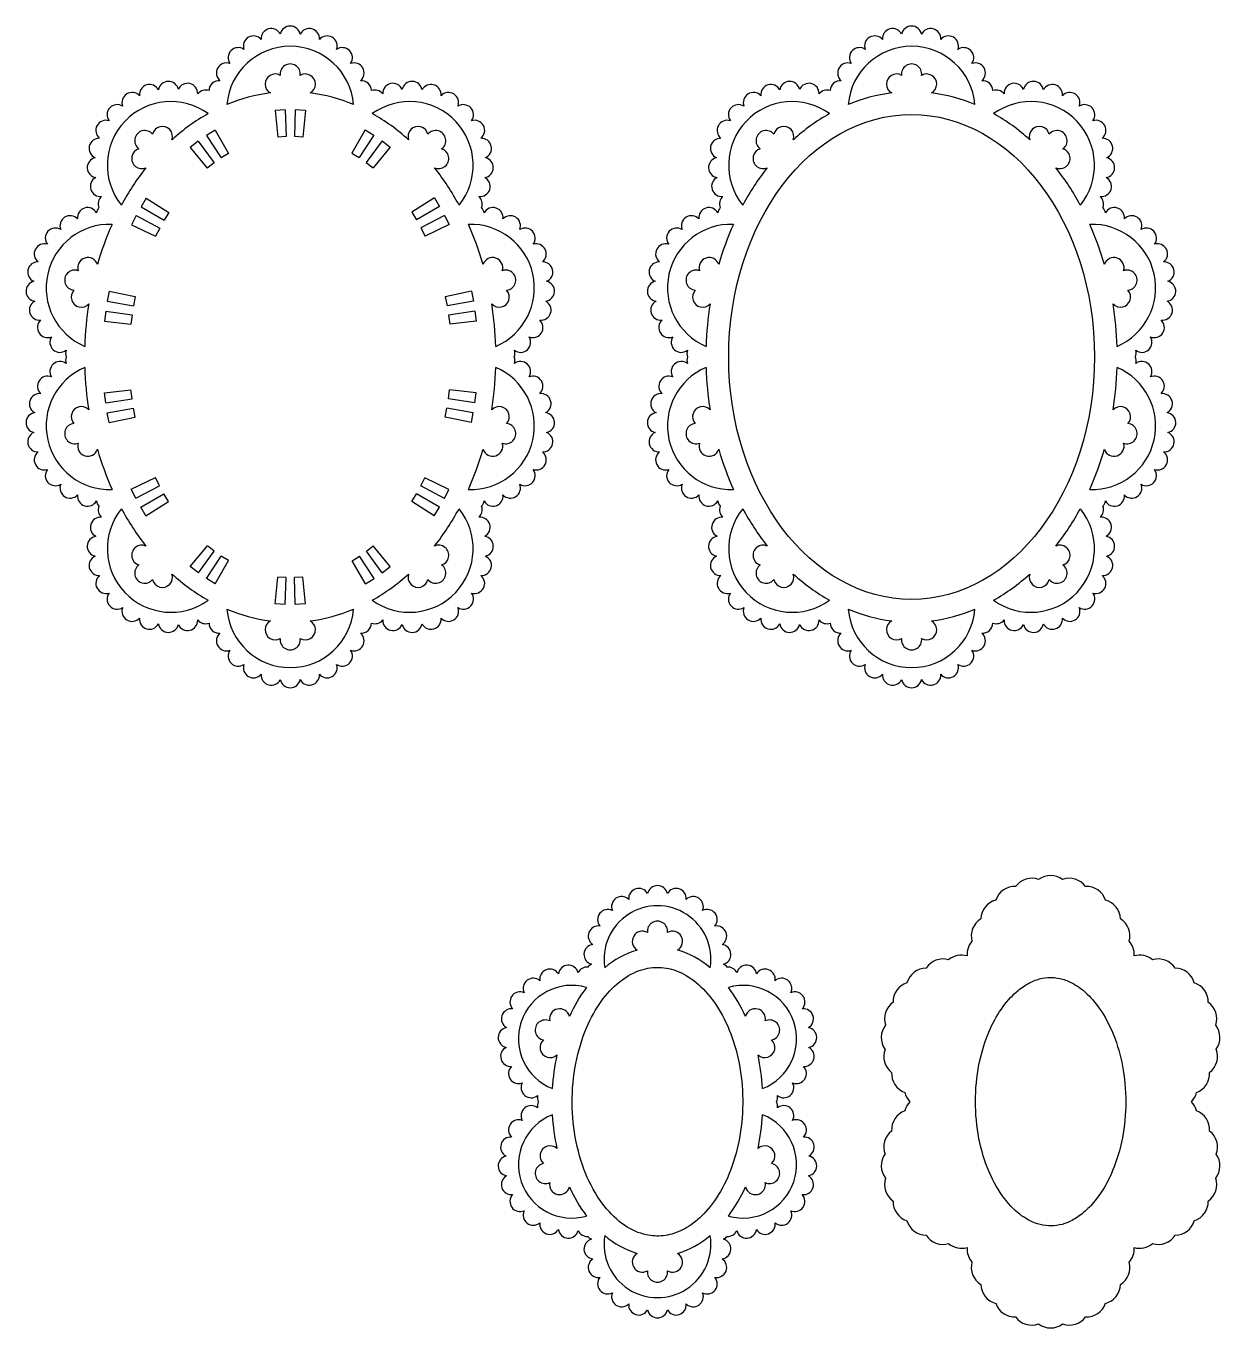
# Model space of a CAD drawing. Extents: x -357 to 112, y -395 to -135.
# Drawn here: x -357 to -120.5, y -395.2 to -137.4 of the extents above; entities that cross this region are included whole.
import ezdxf

# ---------------------------------------------------------------- set-up
doc = ezdxf.new("R2010")
doc.units = 0
doc.layers.get('0').update_dxf_attribs({"linetype": 'CONTINUOUS'})

msp = doc.modelspace()

# ---------------------------------------------------------------- linework, layer by layer
for p, q in [((-305.63, -153.93), (-307.63, -154.07)), ((-307.63, -154.07), (-307.09, -159.34)), ((-305.63, -153.93), (-305.45, -159.23)), ((-303.63, -153.93), (-303.81, -159.23)), ((-301.63, -154.07), (-303.63, -153.93)), ((-301.63, -154.07), (-302.17, -159.34)), ((-319.51, -157.99), (-321.22, -159.04)), ((-321.22, -159.04), (-318.32, -163.47)), ((-319.51, -157.99), (-316.87, -162.58)), ((-305.45, -159.23), (-307.09, -159.34)), ((-302.17, -159.34), (-303.81, -159.23)), ((-289.78, -157.93), (-292.43, -162.52)), ((-288.07, -158.98), (-290.97, -163.42)), ((-289.78, -157.93), (-288.07, -158.98)), ((-322.87, -160.18), (-324.45, -161.41)), ((-324.45, -161.41), (-321.09, -165.51)), ((-322.87, -160.18), (-319.73, -164.45)), ((-286.42, -160.13), (-289.57, -164.4)), ((-284.84, -161.36), (-288.21, -165.45)), ((-286.42, -160.13), (-284.84, -161.36)), ((-319.73, -164.45), (-321.09, -165.51)), ((-316.87, -162.58), (-318.32, -163.47)), ((-292.43, -162.52), (-290.97, -163.42)), ((-289.57, -164.4), (-288.21, -165.45)), ((-333.16, -171.45), (-334.2, -173.16)), ((-333.16, -171.45), (-328.69, -174.29)), ((-276.08, -171.4), (-280.55, -174.23)), ((-276.08, -171.4), (-275.04, -173.11)), ((-335.17, -174.91), (-336.07, -176.7)), ((-335.17, -174.91), (-330.49, -177.39)), ((-334.2, -173.16), (-329.62, -175.82)), ((-328.69, -174.29), (-329.62, -175.82)), ((-280.55, -174.23), (-279.63, -175.77)), ((-275.04, -173.11), (-279.63, -175.77)), ((-274.07, -174.86), (-278.76, -177.34)), ((-274.07, -174.86), (-273.17, -176.64)), ((-336.07, -176.7), (-331.3, -179)), ((-330.49, -177.39), (-331.3, -179)), ((-278.76, -177.34), (-277.94, -178.95)), ((-273.17, -176.64), (-277.94, -178.95)), ((-340.51, -189.87), (-340.89, -191.84)), ((-340.51, -189.87), (-335.33, -190.95)), ((-268.73, -189.9), (-273.92, -190.98)), ((-268.73, -189.9), (-268.35, -191.86)), ((-340.89, -191.84), (-335.67, -192.75)), ((-335.33, -190.95), (-335.67, -192.75)), ((-273.92, -190.98), (-273.57, -192.78)), ((-268.35, -191.86), (-273.57, -192.78)), ((-341.2, -193.81), (-341.46, -195.8)), ((-341.46, -195.8), (-336.19, -196.38)), ((-341.2, -193.81), (-335.96, -194.56)), ((-335.96, -194.56), (-336.19, -196.38)), ((-268.04, -193.84), (-273.28, -194.59)), ((-273.28, -194.59), (-273.05, -196.41)), ((-267.78, -195.82), (-273.05, -196.41)), ((-268.04, -193.84), (-267.78, -195.82)), ((-341.46, -209.98), (-336.19, -209.39)), ((-341.2, -211.96), (-341.46, -209.98)), ((-341.2, -211.96), (-335.96, -211.21)), ((-335.96, -211.21), (-336.19, -209.39)), ((-273.31, -211.21), (-273.08, -209.39)), ((-268.06, -211.96), (-273.31, -211.21)), ((-267.81, -209.98), (-273.08, -209.39)), ((-268.06, -211.96), (-267.81, -209.98)), ((-340.89, -213.94), (-335.67, -213.02)), ((-340.51, -215.9), (-340.89, -213.94)), ((-335.33, -214.82), (-335.67, -213.02)), ((-273.94, -214.82), (-273.6, -213.02)), ((-268.38, -213.94), (-273.6, -213.02)), ((-268.75, -215.9), (-268.38, -213.94)), ((-340.51, -215.9), (-335.33, -214.82)), ((-268.75, -215.9), (-273.94, -214.82)), ((-336.13, -229.1), (-331.35, -226.8)), ((-330.54, -228.41), (-331.35, -226.8)), ((-278.78, -228.44), (-277.97, -226.83)), ((-273.19, -229.13), (-277.97, -226.83)), ((-335.23, -230.89), (-336.13, -229.1)), ((-335.23, -230.89), (-330.54, -228.41)), ((-274.1, -230.91), (-278.78, -228.44)), ((-274.1, -230.91), (-273.19, -229.13)), ((-334.26, -232.64), (-329.67, -229.98)), ((-333.22, -234.35), (-328.74, -231.51)), ((-328.74, -231.51), (-329.67, -229.98)), ((-280.58, -231.54), (-279.65, -230.01)), ((-276.1, -234.38), (-280.58, -231.54)), ((-275.07, -232.66), (-279.65, -230.01)), ((-333.22, -234.35), (-334.26, -232.64)), ((-276.1, -234.38), (-275.07, -232.66)), ((-324.43, -244.39), (-321.06, -240.29)), ((-322.84, -245.62), (-319.7, -241.35)), ((-321.2, -246.76), (-318.29, -242.33)), ((-319.7, -241.35), (-321.06, -240.29)), ((-316.84, -243.22), (-318.29, -242.33)), ((-292.4, -243.25), (-290.95, -242.35)), ((-288.04, -246.79), (-290.95, -242.35)), ((-289.54, -241.38), (-288.18, -240.32)), ((-286.4, -245.65), (-289.54, -241.38)), ((-284.82, -244.41), (-288.18, -240.32)), ((-322.84, -245.62), (-324.43, -244.39)), ((-319.48, -247.81), (-316.84, -243.22)), ((-289.76, -247.84), (-292.4, -243.25)), ((-286.4, -245.65), (-284.82, -244.41)), ((-319.48, -247.81), (-321.2, -246.76)), ((-307.63, -251.76), (-307.09, -246.49)), ((-305.45, -246.6), (-307.09, -246.49)), ((-305.63, -251.9), (-305.45, -246.6)), ((-302.17, -246.49), (-303.81, -246.6)), ((-303.63, -251.9), (-303.81, -246.6)), ((-301.63, -251.76), (-302.17, -246.49)), ((-289.76, -247.84), (-288.04, -246.79)), ((-305.63, -251.9), (-307.63, -251.76)), ((-301.63, -251.76), (-303.63, -251.9))]:
    msp.add_line(p, q)
for centre, radius, start, end in [((-308.41, -139.86), 2, 25.2772, 184.7228), ((-304.64, -139.36), 2, 10.2772, 169.7228), ((-300.86, -139.86), 2, 355.2772, 154.7228), ((-185.33, -139.86), 2, 25.2772, 184.7228), ((-181.55, -139.36), 2, 10.2772, 169.7228), ((-177.78, -139.86), 2, 355.2772, 154.7228), ((-304.64, -153.96), 12.59, 4.7491, 175.2525), ((-314.95, -143.64), 2, 55.2772, 214.7228), ((-311.93, -141.32), 2, 40.2772, 199.7228), ((-297.34, -141.32), 2, 340.2772, 139.7228), ((-294.32, -143.64), 2, 325.2772, 124.7228), ((-181.55, -153.96), 12.59, 4.7491, 175.2525), ((-191.87, -143.64), 2, 55.2772, 214.7228), ((-188.85, -141.32), 2, 40.2772, 199.7228), ((-174.26, -141.32), 2, 340.2772, 139.7228), ((-171.24, -143.64), 2, 325.2772, 124.7228), ((-317.27, -146.66), 2, 70.2772, 229.7228), ((-307.62, -148.86), 2, 59.8832, 241.7686), ((-304.64, -146.87), 2, 352.4926, 187.5074), ((-301.65, -148.86), 2, 298.2335, 120.1168), ((-292, -146.66), 2, 310.2772, 109.7228), ((-194.19, -146.66), 2, 70.2772, 229.7228), ((-184.54, -148.86), 2, 59.8832, 241.7686), ((-181.55, -146.87), 2, 352.4926, 187.5074), ((-178.57, -148.86), 2, 298.2335, 120.1168), ((-168.92, -146.66), 2, 310.2772, 109.7228), ((-332.52, -150.94), 2, 27.1598, 186.6054), ((-328.76, -150.32), 2, 12.1598, 171.6054), ((-324.97, -150.7), 2, 357.1598, 156.6054), ((-318.73, -150.18), 2, 85.2772, 179.2738), ((-290.54, -150.18), 2, 0.7262, 94.7228), ((-284.3, -150.7), 2, 23.3946, 182.8402), ((-280.51, -150.32), 2, 8.3946, 167.8402), ((-276.75, -150.94), 2, 353.3946, 152.8402), ((-209.43, -150.94), 2, 27.1598, 186.6054), ((-205.68, -150.32), 2, 12.1598, 171.6054), ((-201.88, -150.7), 2, 357.1598, 156.6054), ((-195.65, -150.18), 2, 85.2772, 179.2738), ((-167.46, -150.18), 2, 0.7262, 94.7228), ((-161.22, -150.7), 2, 23.3946, 182.8402), ((-157.43, -150.32), 2, 8.3946, 167.8402), ((-153.67, -150.94), 2, 353.3946, 152.8402), ((-335.98, -152.52), 2, 42.1598, 201.6054), ((-321.4, -152.04), 2, 70.3401, 141.6054), ((-304.44, -183.48), 33.12, 97.165, 112.6367), ((-304.85, -183.53), 33.17, 67.3772, 82.8245), ((-287.87, -152.04), 2, 38.3946, 109.6599), ((-273.29, -152.52), 2, 338.3946, 137.8402), ((-212.9, -152.52), 2, 42.1598, 201.6054), ((-198.32, -152.04), 2, 70.3401, 141.6054), ((-181.36, -183.48), 33.12, 97.165, 112.6367), ((-181.76, -183.53), 33.17, 67.3772, 82.8245), ((-164.79, -152.04), 2, 38.3946, 109.6599), ((-150.2, -152.52), 2, 338.3946, 137.8402), ((-338.93, -154.93), 2, 57.1598, 216.6054), ((-328.28, -164.91), 12.59, 54.0683, 218.9699), ((-280.99, -164.91), 12.59, 321.0301, 125.9317), ((-270.34, -154.93), 2, 323.3946, 122.8402), ((-215.85, -154.93), 2, 57.1598, 216.6054), ((-205.2, -164.91), 12.59, 54.0683, 218.9699), ((-157.91, -164.91), 12.59, 321.0301, 125.9317), ((-147.26, -154.93), 2, 323.3946, 122.8402), ((-341.15, -158.03), 2, 72.1598, 231.6054), ((-329.96, -159.24), 2, 341.4101, 166.9994), ((-301.65, -188.96), 39.28, 119.3205, 132.2427), ((-307.62, -188.96), 39.28, 47.7573, 60.6795), ((-279.31, -159.24), 2, 13.0006, 198.5899), ((-268.12, -158.03), 2, 308.3946, 107.8402), ((-218.07, -158.03), 2, 72.1598, 231.6054), ((-206.88, -159.24), 2, 341.4101, 166.9994), ((-178.57, -188.96), 39.28, 119.3205, 132.2427), ((-184.54, -188.96), 39.28, 47.7573, 60.6795), ((-156.23, -159.24), 2, 13.0006, 198.5899), ((-145.04, -158.03), 2, 308.3946, 107.8402), ((-342.49, -161.59), 2, 87.1598, 246.6054), ((-333.45, -160.06), 2, 39.3752, 234.39), ((-275.82, -160.06), 2, 305.61, 140.6248), ((-266.78, -161.59), 2, 293.3946, 92.8402), ((-219.41, -161.59), 2, 87.1598, 246.6054), ((-210.37, -160.06), 2, 39.3752, 234.39), ((-152.74, -160.06), 2, 305.61, 140.6248), ((-143.7, -161.59), 2, 293.3946, 92.8402), ((-334.04, -163.6), 2, 106.7658, 293.7768), ((-275.23, -163.6), 2, 246.2232, 73.2342), ((-210.96, -163.6), 2, 106.7658, 293.7768), ((-152.15, -163.6), 2, 246.2232, 73.2342), ((-342.86, -165.39), 2, 102.1598, 261.6054), ((-266.41, -165.39), 2, 278.3946, 77.8402), ((-219.78, -165.39), 2, 102.1598, 261.6054), ((-143.33, -165.39), 2, 278.3946, 77.8402), ((-342.24, -169.14), 2, 117.1598, 276.6054), ((-292.84, -197.12), 51.34, 141.8827, 151.7518), ((-316.43, -197.12), 51.34, 28.2482, 38.1173), ((-267.03, -169.14), 2, 263.3946, 62.8402), ((-219.16, -169.14), 2, 117.1598, 276.6054), ((-169.76, -197.12), 51.34, 141.8827, 151.7518), ((-193.35, -197.12), 51.34, 28.2482, 38.1173), ((-143.95, -169.14), 2, 263.3946, 62.8402), ((-340.67, -172.61), 2, 132.1598, 200.6927), ((-268.6, -172.61), 2, 339.3073, 47.8402), ((-217.59, -172.61), 2, 132.1598, 200.6927), ((-145.52, -172.61), 2, 339.3073, 47.8402), ((-348.25, -176.92), 2, 42.7997, 202.2453), ((-344.79, -175.31), 2, 27.7997, 187.2453), ((-341.04, -174.65), 2, 138.4157, 172.2453), ((-268.23, -174.65), 2, 7.7547, 41.5843), ((-264.48, -175.31), 2, 352.7547, 152.2003), ((-261.03, -176.92), 2, 337.7547, 137.2003), ((-225.16, -176.92), 2, 42.7997, 202.2453), ((-221.71, -175.31), 2, 27.7997, 187.2453), ((-217.96, -174.65), 2, 138.4157, 172.2453), ((-145.15, -174.65), 2, 7.7547, 41.5843), ((-141.39, -175.31), 2, 352.7547, 152.2003), ((-137.94, -176.92), 2, 337.7547, 137.2003), ((-351.16, -179.37), 2, 57.7997, 217.2453), ((-340.4, -189.22), 12.59, 87.9156, 246.9277), ((-284.58, -201.24), 60.58, 156.0424, 164.0476), ((-268.87, -189.22), 12.59, 293.0723, 92.0844), ((-324.69, -201.24), 60.58, 15.9524, 23.9576), ((-258.11, -179.37), 2, 322.7547, 122.2003), ((-228.08, -179.37), 2, 57.7997, 217.2453), ((-217.32, -189.22), 12.59, 87.9156, 246.9277), ((-161.5, -201.24), 60.58, 156.0424, 164.0476), ((-145.79, -189.22), 12.59, 293.0723, 92.0844), ((-201.61, -201.24), 60.58, 15.9524, 23.9576), ((-135.03, -179.37), 2, 322.7547, 122.2003), ((-353.35, -182.49), 2, 72.7997, 232.2453), ((-255.92, -182.49), 2, 307.7547, 107.2003), ((-230.26, -182.49), 2, 72.7997, 232.2453), ((-132.84, -182.49), 2, 307.7547, 107.2003), ((-354.65, -186.07), 2, 87.7997, 247.2453), ((-344.73, -185.21), 2, 17.9434, 197.6393), ((-264.54, -185.21), 2, 342.3607, 162.0566), ((-254.62, -186.07), 2, 292.7547, 92.2003), ((-231.56, -186.07), 2, 87.7997, 247.2453), ((-221.65, -185.21), 2, 17.9434, 197.6393), ((-141.46, -185.21), 2, 342.3607, 162.0566), ((-131.54, -186.07), 2, 292.7547, 92.2003), ((-354.98, -189.87), 2, 102.7997, 262.2453), ((-347.32, -187.69), 2, 70.0151, 265.0299), ((-261.95, -187.69), 2, 274.9701, 109.9849), ((-254.29, -189.87), 2, 277.7547, 77.2003), ((-231.9, -189.87), 2, 102.7997, 262.2453), ((-224.24, -187.69), 2, 70.0151, 265.0299), ((-138.87, -187.69), 2, 274.9701, 109.9849), ((-131.21, -189.87), 2, 277.7547, 77.2003), ((-346.02, -191.04), 2, 137.4057, 317.4258), ((-263.25, -191.04), 2, 222.5742, 42.5943), ((-222.94, -191.04), 2, 137.4057, 317.4258), ((-140.17, -191.04), 2, 222.5742, 42.5943), ((-354.31, -193.62), 2, 117.7997, 277.2453), ((-277.91, -202.86), 67.46, 171.0754, 178.2593), ((-331.36, -202.86), 67.46, 1.7407, 8.9246), ((-254.96, -193.62), 2, 262.7547, 62.2003), ((-231.23, -193.62), 2, 117.7997, 277.2453), ((-154.83, -202.86), 67.46, 171.0754, 178.2593), ((-208.28, -202.86), 67.46, 1.7407, 8.9246), ((-131.87, -193.62), 2, 262.7547, 62.2003), ((-352.7, -197.07), 2, 132.7997, 292.2453), ((-256.57, -197.07), 2, 247.7547, 47.2003), ((-229.62, -197.07), 2, 132.7997, 292.2453), ((-133.48, -197.07), 2, 247.7547, 47.2003), ((-350.25, -199.99), 2, 147.7997, 307.2453), ((-259.02, -199.99), 2, 232.7547, 32.2003), ((-227.17, -199.99), 2, 147.7997, 307.2453), ((-135.93, -199.99), 2, 232.7547, 32.2003), ((-347.13, -202.17), 2, 162.7997, 201.0176), ((-347.13, -203.6), 2, 158.9824, 197.2003), ((-262.14, -202.17), 2, 338.9824, 17.2003), ((-262.14, -203.6), 2, 342.7997, 21.0176), ((-224.05, -202.17), 2, 162.7997, 201.0176), ((-224.05, -203.6), 2, 158.9824, 197.2003), ((-139.06, -202.17), 2, 338.9824, 17.2003), ((-139.06, -203.6), 2, 342.7997, 21.0176), ((-340.4, -216.55), 12.59, 113.0723, 272.0844), ((-350.25, -205.79), 2, 52.7547, 212.2003), ((-277.91, -202.92), 67.46, 181.7407, 188.9246), ((-268.87, -216.55), 12.59, 267.9156, 66.9277), ((-331.36, -202.92), 67.46, 351.0754, 358.2593), ((-259.02, -205.79), 2, 327.7997, 127.2453), ((-217.32, -216.55), 12.59, 113.0723, 272.0844), ((-227.17, -205.79), 2, 52.7547, 212.2003), ((-154.83, -202.92), 67.46, 181.7407, 188.9246), ((-145.79, -216.55), 12.59, 267.9156, 66.9277), ((-208.28, -202.92), 67.46, 351.0754, 358.2593), ((-135.93, -205.79), 2, 327.7997, 127.2453), ((-352.7, -208.7), 2, 67.7547, 227.2003), ((-256.57, -208.7), 2, 312.7997, 112.2453), ((-229.62, -208.7), 2, 67.7547, 227.2003), ((-133.48, -208.7), 2, 312.7997, 112.2453), ((-354.31, -212.16), 2, 82.7547, 242.2003), ((-254.96, -212.16), 2, 297.7997, 97.2453), ((-231.23, -212.16), 2, 82.7547, 242.2003), ((-131.87, -212.16), 2, 297.7997, 97.2453), ((-354.98, -215.91), 2, 97.7547, 257.2003), ((-346.02, -214.73), 2, 42.5742, 222.5943), ((-263.25, -214.73), 2, 317.4057, 137.4258), ((-254.29, -215.91), 2, 282.7997, 82.2453), ((-231.9, -215.91), 2, 97.7547, 257.2003), ((-222.94, -214.73), 2, 42.5742, 222.5943), ((-140.17, -214.73), 2, 317.4057, 137.4258), ((-131.21, -215.91), 2, 282.7997, 82.2453), ((-347.32, -218.08), 2, 94.9701, 289.9849), ((-261.95, -218.08), 2, 250.0151, 85.0299), ((-224.24, -218.08), 2, 94.9701, 289.9849), ((-138.87, -218.08), 2, 250.0151, 85.0299), ((-354.65, -219.7), 2, 112.7547, 272.2003), ((-254.62, -219.7), 2, 267.7997, 67.2453), ((-231.56, -219.7), 2, 112.7547, 272.2003), ((-131.54, -219.7), 2, 267.7997, 67.2453), ((-353.35, -223.28), 2, 127.7547, 287.2003), ((-344.73, -220.57), 2, 162.3607, 342.0566), ((-284.58, -204.53), 60.58, 195.9524, 203.9576), ((-324.69, -204.53), 60.58, 336.0424, 344.0476), ((-264.54, -220.57), 2, 197.9434, 17.6393), ((-255.92, -223.28), 2, 252.7997, 52.2453), ((-230.26, -223.28), 2, 127.7547, 287.2003), ((-221.65, -220.57), 2, 162.3607, 342.0566), ((-161.5, -204.53), 60.58, 195.9524, 203.9576), ((-201.61, -204.53), 60.58, 336.0424, 344.0476), ((-141.46, -220.57), 2, 197.9434, 17.6393), ((-132.84, -223.28), 2, 252.7997, 52.2453), ((-351.16, -226.4), 2, 142.7547, 302.2003), ((-258.11, -226.4), 2, 237.7997, 37.2453), ((-228.08, -226.4), 2, 142.7547, 302.2003), ((-135.03, -226.4), 2, 237.7997, 37.2453), ((-348.25, -228.85), 2, 157.7547, 317.2003), ((-261.03, -228.85), 2, 222.7997, 22.2453), ((-225.16, -228.85), 2, 157.7547, 317.2003), ((-137.94, -228.85), 2, 222.7997, 22.2453), ((-344.79, -230.46), 2, 172.7547, 332.2003), ((-341.04, -231.13), 2, 187.7547, 221.5843), ((-268.23, -231.13), 2, 318.4157, 352.2453), ((-264.48, -230.46), 2, 207.7997, 7.2453), ((-221.71, -230.46), 2, 172.7547, 332.2003), ((-217.96, -231.13), 2, 187.7547, 221.5843), ((-145.15, -231.13), 2, 318.4157, 352.2453), ((-141.39, -230.46), 2, 207.7997, 7.2453), ((-340.67, -233.16), 2, 159.3073, 227.8402), ((-328.28, -240.87), 12.59, 141.0301, 305.9317), ((-292.84, -208.65), 51.34, 208.2482, 218.1173), ((-280.99, -240.87), 12.59, 234.0683, 38.9699), ((-316.43, -208.65), 51.34, 321.8827, 331.7518), ((-268.6, -233.16), 2, 312.1598, 20.6927), ((-217.59, -233.16), 2, 159.3073, 227.8402), ((-205.2, -240.87), 12.59, 141.0301, 305.9317), ((-169.76, -208.65), 51.34, 208.2482, 218.1173), ((-157.91, -240.87), 12.59, 234.0683, 38.9699), ((-193.35, -208.65), 51.34, 321.8827, 331.7518), ((-145.52, -233.16), 2, 312.1598, 20.6927), ((-342.24, -236.63), 2, 83.3946, 242.8402), ((-267.03, -236.63), 2, 297.1598, 96.6054), ((-219.16, -236.63), 2, 83.3946, 242.8402), ((-143.95, -236.63), 2, 297.1598, 96.6054), ((-342.86, -240.39), 2, 98.3946, 257.8402), ((-266.41, -240.39), 2, 282.1598, 81.6054), ((-219.78, -240.39), 2, 98.3946, 257.8402), ((-143.33, -240.39), 2, 282.1598, 81.6054), ((-342.49, -244.18), 2, 113.3946, 272.8402), ((-334.04, -242.17), 2, 66.2232, 253.2342), ((-275.23, -242.17), 2, 286.7658, 113.7768), ((-266.78, -244.18), 2, 267.1598, 66.6054), ((-219.41, -244.18), 2, 113.3946, 272.8402), ((-210.96, -242.17), 2, 66.2232, 253.2342), ((-152.15, -242.17), 2, 286.7658, 113.7768), ((-143.7, -244.18), 2, 267.1598, 66.6054), ((-333.45, -245.71), 2, 125.61, 320.6248), ((-275.82, -245.71), 2, 219.3752, 54.39), ((-210.37, -245.71), 2, 125.61, 320.6248), ((-152.74, -245.71), 2, 219.3752, 54.39), ((-341.15, -247.74), 2, 128.3946, 287.8402), ((-329.96, -246.53), 2, 193.0006, 18.5899), ((-301.65, -216.81), 39.28, 227.7573, 240.6795), ((-307.62, -216.81), 39.28, 299.3205, 312.2427), ((-279.31, -246.53), 2, 161.4101, 346.9994), ((-268.12, -247.74), 2, 252.1598, 51.6054), ((-218.07, -247.74), 2, 128.3946, 287.8402), ((-206.88, -246.53), 2, 193.0006, 18.5899), ((-178.57, -216.81), 39.28, 227.7573, 240.6795), ((-184.54, -216.81), 39.28, 299.3205, 312.2427), ((-156.23, -246.53), 2, 161.4101, 346.9994), ((-145.04, -247.74), 2, 252.1598, 51.6054), ((-338.93, -250.84), 2, 143.3946, 302.8402), ((-270.34, -250.84), 2, 237.1598, 36.6054), ((-215.85, -250.84), 2, 143.3946, 302.8402), ((-147.26, -250.84), 2, 237.1598, 36.6054), ((-335.98, -253.26), 2, 158.3946, 317.8402), ((-273.29, -253.26), 2, 222.1598, 21.6054), ((-212.9, -253.26), 2, 158.3946, 317.8402), ((-150.2, -253.26), 2, 222.1598, 21.6054), ((-332.52, -254.83), 2, 173.3946, 332.8402), ((-324.97, -255.08), 2, 203.3946, 2.8402), ((-321.4, -253.73), 2, 218.3946, 289.6599), ((-304.64, -251.82), 12.59, 184.7475, 355.2509), ((-304.44, -222.29), 33.12, 247.3633, 262.835), ((-307.62, -256.91), 2, 118.2314, 300.1168), ((-301.65, -256.91), 2, 239.8832, 61.7665), ((-304.85, -222.24), 33.17, 277.1755, 292.6228), ((-287.87, -253.73), 2, 250.3401, 321.6054), ((-284.3, -255.08), 2, 177.1598, 336.6054), ((-276.75, -254.83), 2, 207.1598, 6.6054), ((-209.43, -254.83), 2, 173.3946, 332.8402), ((-201.88, -255.08), 2, 203.3946, 2.8402), ((-198.32, -253.73), 2, 218.3946, 289.6599), ((-181.55, -251.82), 12.59, 184.7475, 355.2509), ((-181.36, -222.29), 33.12, 247.3633, 262.835), ((-184.54, -256.91), 2, 118.2314, 300.1168), ((-178.57, -256.91), 2, 239.8832, 61.7665), ((-181.76, -222.24), 33.17, 277.1755, 292.6228), ((-164.79, -253.73), 2, 250.3401, 321.6054), ((-161.22, -255.08), 2, 177.1598, 336.6054), ((-153.67, -254.83), 2, 207.1598, 6.6054), ((-328.76, -255.45), 2, 188.3946, 347.8402), ((-318.73, -255.59), 2, 180.7262, 274.7228), ((-317.27, -259.11), 2, 130.2772, 289.7228), ((-292, -259.11), 2, 250.2772, 49.7228), ((-290.54, -255.59), 2, 265.2772, 359.2738), ((-280.51, -255.45), 2, 192.1598, 351.6054), ((-205.68, -255.45), 2, 188.3946, 347.8402), ((-195.65, -255.59), 2, 180.7262, 274.7228), ((-194.19, -259.11), 2, 130.2772, 289.7228), ((-168.92, -259.11), 2, 250.2772, 49.7228), ((-167.46, -255.59), 2, 265.2772, 359.2738), ((-157.43, -255.45), 2, 192.1598, 351.6054), ((-304.64, -258.9), 2, 172.4926, 7.5074), ((-181.55, -258.9), 2, 172.4926, 7.5074), ((-314.95, -262.13), 2, 145.2772, 304.7228), ((-294.32, -262.13), 2, 235.2772, 34.7228), ((-191.87, -262.13), 2, 145.2772, 304.7228), ((-171.24, -262.13), 2, 235.2772, 34.7228), ((-311.93, -264.45), 2, 160.2772, 319.7228), ((-297.34, -264.45), 2, 220.2772, 19.7228), ((-188.85, -264.45), 2, 160.2772, 319.7228), ((-174.26, -264.45), 2, 220.2772, 19.7228), ((-308.41, -265.91), 2, 175.2772, 334.7228), ((-304.64, -266.41), 2, 190.2772, 349.7228), ((-300.86, -265.91), 2, 205.2772, 4.7228), ((-185.33, -265.91), 2, 175.2772, 334.7228), ((-181.55, -266.41), 2, 190.2772, 349.7228), ((-177.78, -265.91), 2, 205.2772, 4.7228), ((-157.72, -310.14), 4, 70.5929, 143.6936), ((-154.01, -309.58), 4, 53.4501, 126.5507), ((-150.3, -310.14), 4, 36.3072, 109.4078), ((-235.6, -310.14), 2, 28.8051, 185.4814), ((-231.89, -309.58), 2, 11.6622, 168.3385), ((-228.18, -310.14), 2, 354.5194, 151.1957), ((-161.1, -311.76), 4, 87.7358, 160.8364), ((-146.92, -311.76), 4, 19.1644, 92.265), ((-231.89, -322.17), 10.59, 350.6602, 189.3315), ((-238.98, -311.76), 2, 45.948, 202.6242), ((-224.8, -311.76), 2, 337.3765, 134.0528), ((-163.85, -314.32), 4, 104.8786, 177.9793), ((-144.17, -314.32), 4, 2.0215, 75.1221), ((-241.74, -314.32), 2, 63.0908, 219.7671), ((-222.05, -314.32), 2, 320.2337, 116.91), ((-165.73, -317.57), 4, 122.0215, 195.1221), ((-142.29, -317.57), 4, 344.8786, 57.9793), ((-243.61, -317.57), 2, 80.2337, 236.91), ((-234.88, -318.62), 2, 59.8832, 239.432), ((-231.89, -316.63), 2, 352.4926, 187.5074), ((-228.91, -318.62), 2, 300.5233, 120.1168), ((-220.17, -317.57), 2, 303.0908, 99.7671), ((-244.45, -321.23), 2, 97.3765, 255.4371), ((-219.34, -321.23), 2, 284.5629, 82.6242), ((-166.57, -321.23), 4, 139.1644, 184.0601), ((-141.45, -321.23), 4, 355.9383, 40.8364), ((-230.89, -337.11), 17.5, 106.6189, 130.8831), ((-232.89, -337.1), 17.49, 49.1075, 73.3902), ((-175.33, -326.12), 4, 73.7318, 146.8324), ((-171.66, -325.35), 4, 73.9821, 129.6896), ((-136.36, -325.35), 4, 50.3104, 106.0149), ((-132.69, -326.12), 4, 33.1676, 106.2682), ((-253.22, -326.12), 2, 31.944, 188.6202), ((-249.54, -325.35), 2, 14.8011, 171.4774), ((-245.81, -325.71), 2, 86.7451, 154.3345), ((-244.16, -325), 2, 113.2765, 139.9647), ((-219.62, -325), 2, 40.0314, 66.7195), ((-217.98, -325.71), 2, 25.6615, 93.251), ((-214.24, -325.35), 2, 8.5187, 165.195), ((-210.57, -326.12), 2, 351.3758, 148.0521), ((-178.62, -327.93), 4, 90.8746, 163.9753), ((-129.4, -327.93), 4, 16.0247, 89.1254), ((-248.85, -337.93), 10.59, 74.0847, 248.6373), ((-256.5, -327.93), 2, 49.0868, 205.7631), ((-214.93, -337.93), 10.59, 291.3587, 105.9114), ((-207.28, -327.93), 2, 334.233, 130.9092), ((-181.23, -330.63), 4, 108.0175, 181.1181), ((-126.79, -330.63), 4, 358.8819, 71.9825), ((-259.11, -330.63), 2, 66.2297, 222.906), ((-221.43, -345.96), 30.55, 143.3915, 155.9867), ((-242.36, -345.96), 30.55, 24.0094, 36.6046), ((-204.67, -330.63), 2, 317.0901, 113.7664), ((-260.81, -333.97), 2, 83.3725, 240.0488), ((-251.28, -333.98), 2, 13.0875, 191.8271), ((-212.51, -333.98), 2, 348.169, 166.9085), ((-202.98, -333.98), 2, 299.9472, 96.6235), ((-182.92, -333.97), 4, 125.1604, 198.261), ((-125.1, -333.97), 4, 341.739, 54.8396), ((-254.11, -336.19), 2, 64.2029, 259.2177), ((-209.68, -336.19), 2, 280.7784, 115.7932), ((-261.44, -337.67), 2, 100.5154, 257.1917), ((-202.34, -337.68), 2, 282.8044, 79.4807), ((-183.56, -337.67), 4, 142.3032, 215.4038), ((-124.46, -337.67), 4, 324.5962, 37.6968), ((-260.96, -341.4), 2, 117.6582, 274.3345), ((-253.15, -339.65), 2, 131.5935, 312.254), ((-210.63, -339.65), 2, 227.742, 48.4026), ((-202.83, -341.4), 2, 265.6615, 62.3378), ((-183.07, -341.4), 4, 159.4461, 232.5467), ((-124.95, -341.4), 4, 307.4533, 20.5539), ((-209.34, -350.28), 43.45, 167.8457, 176.7166), ((-254.45, -350.28), 43.45, 3.2794, 12.1503), ((-259.39, -344.81), 2, 134.8011, 291.4774), ((-204.39, -344.81), 2, 248.5187, 45.195), ((-181.51, -344.81), 4, 176.5889, 249.6896), ((-126.51, -344.81), 4, 290.3104, 3.4111), ((-256.9, -347.61), 2, 151.944, 308.6202), ((-206.89, -347.61), 2, 231.3758, 28.0521), ((-253.69, -349.55), 2, 169.0868, 204.5512), ((-253.69, -351.21), 2, 155.4488, 190.9132), ((-210.1, -349.55), 2, 335.4449, 10.9092), ((-210.1, -351.22), 2, 349.0829, 24.5473), ((-179.02, -347.61), 4, 193.7318, 223.8747), ((-179.02, -353.16), 4, 136.1253, 166.2682), ((-129, -347.61), 4, 316.1253, 346.2682), ((-129, -353.16), 4, 13.7318, 43.8747), ((-248.85, -362.84), 10.59, 111.3627, 285.9153), ((-256.9, -353.16), 2, 51.3798, 208.056), ((-209.34, -350.49), 43.45, 183.2834, 192.1543), ((-214.93, -362.84), 10.59, 254.0808, 68.6334), ((-254.45, -350.49), 43.45, 347.8418, 356.7127), ((-206.89, -353.16), 2, 331.94, 128.6163), ((-181.51, -355.96), 4, 110.3104, 183.4111), ((-126.51, -355.96), 4, 356.5889, 69.6896), ((-259.39, -355.96), 2, 68.5226, 225.1989), ((-204.39, -355.96), 2, 314.7972, 111.4734), ((-260.96, -359.37), 2, 85.6655, 242.3418), ((-202.83, -359.37), 2, 297.6543, 94.3306), ((-183.07, -359.37), 4, 127.4533, 200.5539), ((-124.95, -359.37), 4, 339.4461, 52.5467), ((-253.15, -361.12), 2, 47.746, 228.4065), ((-210.63, -361.12), 2, 311.5895, 132.2501), ((-183.56, -363.09), 4, 144.5962, 217.6968), ((-124.46, -363.09), 4, 322.3032, 35.4038), ((-261.44, -363.09), 2, 102.8083, 259.4846), ((-254.11, -364.58), 2, 100.7823, 295.7971), ((-209.68, -364.58), 2, 244.199, 79.2137), ((-202.35, -363.09), 2, 280.5114, 77.1877), ((-260.81, -366.79), 2, 119.9512, 276.6275), ((-202.98, -366.79), 2, 263.3686, 60.0449), ((-182.92, -366.79), 4, 161.739, 234.8396), ((-125.1, -366.79), 4, 305.1604, 18.261), ((-251.28, -366.79), 2, 168.1729, 346.9125), ((-221.43, -354.81), 30.55, 204.0133, 216.6085), ((-242.36, -354.81), 30.55, 323.3875, 335.9828), ((-212.51, -366.79), 2, 193.0836, 11.8232), ((-259.11, -370.14), 2, 137.094, 293.7703), ((-204.68, -370.14), 2, 246.2257, 42.902), ((-181.23, -370.14), 4, 178.8819, 251.9825), ((-126.79, -370.14), 4, 288.0175, 1.1181), ((-256.5, -372.84), 2, 154.2369, 310.9132), ((-207.28, -372.84), 2, 229.0829, 25.7592), ((-253.22, -374.65), 2, 171.3798, 328.056), ((-249.54, -375.41), 2, 188.5226, 345.1989), ((-245.81, -375.06), 2, 205.6655, 273.2549), ((-217.98, -375.06), 2, 266.7411, 334.3306), ((-214.25, -375.41), 2, 194.7972, 351.4734), ((-210.57, -374.65), 2, 211.94, 8.6163), ((-178.62, -372.84), 4, 196.0247, 269.1254), ((-129.4, -372.84), 4, 270.8746, 343.9753), ((-244.45, -379.54), 2, 104.5629, 262.6235), ((-244.16, -375.77), 2, 220.0353, 246.7235), ((-231.89, -378.6), 10.59, 170.6685, 9.3398), ((-230.89, -363.65), 17.5, 229.1169, 253.3811), ((-232.89, -363.66), 17.49, 286.6098, 310.8925), ((-219.34, -379.54), 2, 277.3758, 75.4371), ((-219.63, -375.77), 2, 293.2726, 319.9608), ((-175.33, -374.65), 4, 213.1676, 286.2682), ((-171.66, -375.41), 4, 230.3104, 286.0179), ((-136.36, -375.41), 4, 253.9851, 309.6896), ((-132.69, -374.65), 4, 253.7318, 326.8324), ((-243.61, -383.2), 2, 123.09, 279.7663), ((-234.88, -382.14), 2, 120.568, 300.1168), ((-228.91, -382.14), 2, 239.8832, 59.4767), ((-220.17, -383.2), 2, 260.2329, 56.9092), ((-166.57, -379.54), 4, 175.9399, 220.8356), ((-141.45, -379.54), 4, 319.1636, 4.0617), ((-231.89, -384.13), 2, 172.4926, 7.5074), ((-165.73, -383.2), 4, 164.8779, 237.9785), ((-142.29, -383.2), 4, 302.0207, 15.1214), ((-241.74, -386.45), 2, 140.2329, 296.9092), ((-222.05, -386.45), 2, 243.09, 39.7663), ((-163.85, -386.45), 4, 182.0207, 255.1214), ((-144.17, -386.45), 4, 284.8779, 357.9785), ((-238.98, -389), 2, 157.3758, 314.052), ((-224.8, -389), 2, 225.9472, 22.6235), ((-235.6, -390.63), 2, 174.5186, 331.1949), ((-231.89, -391.19), 2, 191.6615, 348.3378), ((-228.18, -390.63), 2, 208.8043, 5.4806), ((-161.1, -389), 4, 199.1636, 272.2642), ((-146.92, -389), 4, 267.735, 340.8356), ((-157.72, -390.63), 4, 216.3064, 289.4071), ((-154.01, -391.19), 4, 233.4493, 306.5499), ((-150.3, -390.63), 4, 250.5922, 323.6928)]:
    msp.add_arc(centre, radius, start, end)
msp.add_ellipse((-181.55, -202.89), major_axis=(0, 48.01), ratio=0.754686)
for points, knots in [([(-231.89, -323.78), (-233.16, -323.78), (-234.43, -324.01), (-236.98, -324.98), (-238.27, -325.72), (-240.75, -327.73), (-241.94, -329.01), (-244.13, -332.05), (-245.11, -333.81), (-246.86, -337.92), (-247.59, -340.32), (-248.56, -345.34), (-248.8, -347.97), (-248.77, -353.22), (-248.5, -355.84), (-247.48, -360.84), (-246.73, -363.22), (-244.84, -367.51), (-243.71, -369.42), (-241.19, -372.62), (-239.81, -373.9), (-237, -375.81), (-235.57, -376.42), (-233.01, -376.99), (-231.88, -377.05), (-229.62, -376.8), (-228.48, -376.48), (-226.2, -375.44), (-225.07, -374.72), (-222.79, -372.77), (-221.65, -371.51), (-219.49, -368.44), (-218.49, -366.6), (-216.83, -362.54), (-216.18, -360.32), (-215.28, -355.68), (-215.03, -353.26), (-214.98, -348.41), (-215.17, -345.98), (-215.97, -341.29), (-216.57, -339.04), (-218.15, -334.89), (-219.11, -332.99), (-221.28, -329.69), (-222.49, -328.29), (-225.02, -326.05), (-226.34, -325.22), (-228.97, -324.11), (-230.28, -323.82), (-231.69, -323.78), (-231.79, -323.78), (-231.89, -323.78)], [0, 0, 0, 0, 0.253277, 0.253277, 0.506554, 0.506554, 0.759831, 0.759831, 1.013108, 1.013108, 1.295787, 1.295787, 1.578466, 1.578466, 1.861144, 1.861144, 2.143823, 2.143823, 2.426502, 2.426502, 2.709181, 2.709181, 2.991859, 2.991859, 3.217718, 3.217718, 3.443576, 3.443576, 3.669435, 3.669435, 3.912533, 3.912533, 4.173728, 4.173728, 4.434923, 4.434923, 4.696118, 4.696118, 4.957313, 4.957313, 5.218508, 5.218508, 5.479703, 5.479703, 5.740898, 5.740898, 6.002093, 6.002093, 6.263288, 6.263288, 6.283185, 6.283185, 6.283185, 6.283185]), ([(-154.01, -325.78), (-154.74, -325.78), (-155.47, -325.87), (-156.96, -326.27), (-157.72, -326.58), (-159.27, -327.44), (-160.05, -327.99), (-161.84, -329.57), (-162.84, -330.7), (-164.69, -333.38), (-165.54, -334.93), (-166.98, -338.35), (-167.58, -340.23), (-168.53, -344.52), (-168.83, -346.97), (-168.95, -351.91), (-168.77, -354.39), (-167.96, -359.15), (-167.33, -361.42), (-165.71, -365.55), (-164.72, -367.39), (-162.52, -370.49), (-161.33, -371.74), (-159.13, -373.45), (-158.14, -374), (-156.43, -374.67), (-155.7, -374.85), (-154.26, -375.01), (-153.54, -375), (-152.09, -374.79), (-151.36, -374.6), (-149.87, -373.97), (-149.1, -373.55), (-147.57, -372.45), (-146.8, -371.78), (-145.31, -370.18), (-144.59, -369.26), (-143.23, -367.17), (-142.6, -366.02), (-141.17, -362.84), (-140.47, -360.69), (-139.48, -356.15), (-139.19, -353.74), (-139.07, -348.92), (-139.24, -346.48), (-139.99, -341.97), (-140.54, -339.87), (-141.9, -336.17), (-142.68, -334.54), (-144.43, -331.67), (-145.4, -330.44), (-147.39, -328.42), (-148.42, -327.63), (-150.17, -326.64), (-150.91, -326.33), (-152.34, -325.92), (-153.04, -325.81), (-153.83, -325.78), (-153.92, -325.78), (-154.01, -325.78)], [0, 0, 0, 0, 0.180762, 0.180762, 0.361524, 0.361524, 0.542286, 0.542286, 0.780096, 0.780096, 1.017906, 1.017906, 1.255716, 1.255716, 1.535292, 1.535292, 1.814869, 1.814869, 2.094445, 2.094445, 2.374022, 2.374022, 2.653598, 2.653598, 2.884098, 2.884098, 3.06201, 3.06201, 3.239922, 3.239922, 3.417834, 3.417834, 3.595746, 3.595746, 3.773658, 3.773658, 3.95157, 3.95157, 4.129482, 4.129482, 4.403064, 4.403064, 4.676645, 4.676645, 4.950226, 4.950226, 5.206279, 5.206279, 5.442198, 5.442198, 5.678117, 5.678117, 5.914036, 5.914036, 6.087718, 6.087718, 6.261399, 6.261399, 6.283185, 6.283185, 6.283185, 6.283185])]:
    msp.add_open_spline(points, degree=3, knots=knots)

doc.saveas('drawing.dxf')
